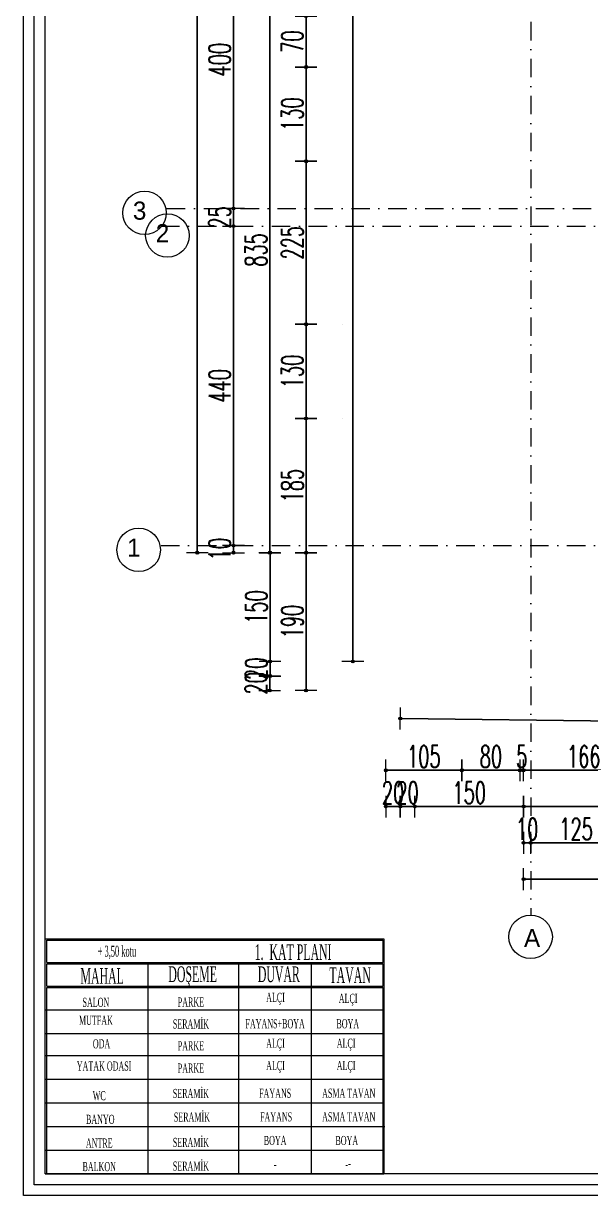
# Model space of a CAD drawing. Header units: millimetres. Extents: x -16104 to 67872, y -88009 to 12107.
# Drawn here: x 10302 to 11085, y 8729 to 10345 of the extents above; entities that cross this region are included whole.
import ezdxf

# ---------------------------------------------------------------- set-up
doc = ezdxf.new("R2010")
doc.units = ezdxf.units.MM
doc.linetypes.add('ACAD_ISO07W100', pattern=[3, 0, -3])
doc.linetypes.add('DASHDOTX2', pattern=[50.8, 25.4, -12.7, 0, -12.7])
doc.layers.get('0').update_dxf_attribs({"color": 241})
for name, color, linetype, lineweight in [('0.3', 114, 'Continuous', 5), ('AKS', 1, 'ACAD_ISO07W100', 5), ('akslar', 144, 'Continuous', 20), ('c05', 32, 'Continuous', 13), ('OLCU', 54, 'Continuous', 13)]:
    doc.layers.add(name, color=color, linetype=linetype, lineweight=lineweight)
doc.styles.add('DIM', font='Txttw.shx', dxfattribs={"width": 0.6})
doc.styles.add('OLCUIC', font='ROMANS.SHX', dxfattribs={"width": 0.5})
doc.dimstyles.new('50', dxfattribs={"dimscale": 0, "dimtxt": 30, "dimasz": 1, "dimexe": 0, "dimexo": 2, "dimgap": 4, "dimtad": 1, "dimdec": 0, "dimzin": 0, "dimdsep": 46, "dimtxsty": 'DIM', "dimblk1": 'DOT', "dimblk2": 'DOT', "dimsah": 1, "dimcen": 1.5, "dimdle": 3, "dimse1": 1, "dimse2": 1, "dimclrd": 256, "dimclre": 9, "dimclrt": 256, "dimadec": 0, "dimazin": 0, "dimtfac": 0.24, "dimtdec": 0, "dimtix": 1, "dimtmove": 2, "dimatfit": 3, "dimldrblk": 'DOT', "dimfxl": 0, "dimtolj": 1, "dimtzin": 15, "dimarcsym": 0})

# ---------------------------------------------------------------- blocks, each defined once
blk = doc.blocks.new('DOT')
for p, q in [((-2, 0), (0, 0)), ((0, 15), (0, -15)), ((2, 0), (0, 0))]:
    blk.add_line(p, q)
blk.add_circle((0, 0), 2)
blk = doc.blocks.new('*D625')
at = {"layer": 'Defpoints', "color": 0, "transparency": 16777216}
for p in [(10992.2, 9365.5), (11158.2, 9365.5), (11158.2, 9315.5)]:
    blk.add_point(p, dxfattribs=at)
at = {"layer": 'OLCU', "lineweight": -2, "transparency": 16777216}
blk.add_line((10993.2, 9315.5), (11157.2, 9315.5), dxfattribs=at)
at = {"layer": 'OLCU', "lineweight": -2, "transparency": 16777216, "rotation": 180}
blk.add_blockref('DOT', (10992.2, 9315.5), dxfattribs=at)
at = {"layer": 'OLCU', "lineweight": -2, "transparency": 16777216}
blk.add_blockref('DOT', (11158.2, 9315.5), dxfattribs=at)
at = {"layer": 'OLCU', "transparency": 16777216, "insert": (11075.2, 9334.5), "char_height": 30, "attachment_point": 5, "style": 'DIM'}
blk.add_mtext('\\A1;166', dxfattribs=at)
blk = doc.blocks.new('*D638')
at = {"layer": 'Defpoints', "color": 0, "transparency": 16777216}
for p in [(10992.2, 9300.5), (11434.2, 9300.5), (11434.2, 9265.5)]:
    blk.add_point(p, dxfattribs=at)
at = {"layer": 'OLCU', "lineweight": -2, "transparency": 16777216}
blk.add_line((10993.2, 9265.5), (11433.2, 9265.5), dxfattribs=at)
at = {"layer": 'OLCU', "lineweight": -2, "transparency": 16777216, "rotation": 180}
blk.add_blockref('DOT', (10992.2, 9265.5), dxfattribs=at)
at = {"layer": 'OLCU', "lineweight": -2, "transparency": 16777216}
blk.add_blockref('DOT', (11434.2, 9265.5), dxfattribs=at)
at = {"layer": 'OLCU', "transparency": 16777216, "insert": (11213.2, 9284.5), "char_height": 30, "attachment_point": 5, "style": 'DIM'}
blk.add_mtext('\\A1;442', dxfattribs=at)
blk = doc.blocks.new('*D641')
at = {"layer": 'Defpoints', "color": 0, "transparency": 16777216}
for p in [(11002.1, 9215.5), (11127.2, 9215.5), (11127.2, 9215.5)]:
    blk.add_point(p, dxfattribs=at)
at = {"layer": 'OLCU', "lineweight": -2, "transparency": 16777216}
blk.add_line((11003.1, 9215.5), (11126.2, 9215.5), dxfattribs=at)
at = {"layer": 'OLCU', "lineweight": -2, "transparency": 16777216, "rotation": 180}
blk.add_blockref('DOT', (11002.1, 9215.5), dxfattribs=at)
at = {"layer": 'OLCU', "lineweight": -2, "transparency": 16777216}
blk.add_blockref('DOT', (11127.2, 9215.5), dxfattribs=at)
at = {"layer": 'OLCU', "transparency": 16777216, "insert": (11064.6, 9234.5), "char_height": 30, "attachment_point": 5, "style": 'DIM'}
blk.add_mtext('\\A1;125', dxfattribs=at)
blk = doc.blocks.new('*D645')
at = {"layer": 'Defpoints', "color": 0, "transparency": 16777216}
for p in [(10992.2, 9200.5), (13042.2, 9200.5), (13042.2, 9165.5)]:
    blk.add_point(p, dxfattribs=at)
at = {"layer": 'OLCU', "lineweight": -2, "transparency": 16777216}
blk.add_line((10993.2, 9165.5), (13041.2, 9165.5), dxfattribs=at)
at = {"layer": 'OLCU', "lineweight": -2, "transparency": 16777216, "rotation": 180}
blk.add_blockref('DOT', (10992.2, 9165.5), dxfattribs=at)
at = {"layer": 'OLCU', "lineweight": -2, "transparency": 16777216}
blk.add_blockref('DOT', (13042.2, 9165.5), dxfattribs=at)
at = {"layer": 'OLCU', "transparency": 16777216, "insert": (12017.2, 9184.5), "char_height": 30, "attachment_point": 5, "style": 'DIM'}
blk.add_mtext('\\A1;2050', dxfattribs=at)
blk = doc.blocks.new('*D686')
at = {"layer": 'Defpoints', "color": 0, "transparency": 16777216}
for p in [(10742.2, 10285), (10692.2, 10155), (10742.2, 10155)]:
    blk.add_point(p, dxfattribs=at)
at = {"layer": 'OLCU', "lineweight": -2, "transparency": 16777216}
blk.add_line((10692.2, 10284), (10692.2, 10156), dxfattribs=at)
for p, rotation in [((10692.2, 10285), 90), ((10692.2, 10155), 270)]:
    blk.add_blockref('DOT', p, dxfattribs=dict(at, rotation=rotation))
at = {"layer": 'OLCU', "transparency": 16777216, "insert": (10673.2, 10220), "char_height": 30, "attachment_point": 5, "rotation": 90, "style": 'DIM'}
blk.add_mtext('\\A1;130', dxfattribs=at)
blk = doc.blocks.new('*D687')
at = {"layer": 'Defpoints', "color": 0, "transparency": 16777216}
for p in [(10742.2, 10155), (10692.2, 9930.3), (10742.2, 9930.3)]:
    blk.add_point(p, dxfattribs=at)
at = {"layer": 'OLCU', "lineweight": -2, "transparency": 16777216}
blk.add_line((10692.2, 10154), (10692.2, 9931.3), dxfattribs=at)
for p, rotation in [((10692.2, 10155), 90), ((10692.2, 9930.3), 270)]:
    blk.add_blockref('DOT', p, dxfattribs=dict(at, rotation=rotation))
at = {"layer": 'OLCU', "transparency": 16777216, "insert": (10673.2, 10042.7), "char_height": 30, "attachment_point": 5, "rotation": 90, "style": 'DIM'}
blk.add_mtext('\\A1;225', dxfattribs=at)
blk = doc.blocks.new('*D1047')
at = {"layer": 'Defpoints', "color": 0, "transparency": 16777216}
for p in [(10742.2, 9930.3), (10692.2, 9800.3), (10742.2, 9800.3)]:
    blk.add_point(p, dxfattribs=at)
at = {"layer": 'OLCU', "lineweight": -2, "transparency": 16777216}
blk.add_line((10692.2, 9929.3), (10692.2, 9801.3), dxfattribs=at)
for p, rotation in [((10692.2, 9930.3), 90), ((10692.2, 9800.3), 270)]:
    blk.add_blockref('DOT', p, dxfattribs=dict(at, rotation=rotation))
at = {"layer": 'OLCU', "transparency": 16777216, "insert": (10673.2, 9865.3), "char_height": 30, "attachment_point": 5, "rotation": 90, "style": 'DIM'}
blk.add_mtext('\\A1;130', dxfattribs=at)
blk = doc.blocks.new('*D1048')
at = {"layer": 'Defpoints', "color": 0, "transparency": 16777216}
for p in [(10742.2, 9800.3), (10692.2, 9615.5), (10742.2, 9615.5)]:
    blk.add_point(p, dxfattribs=at)
at = {"layer": 'OLCU', "lineweight": -2, "transparency": 16777216}
blk.add_line((10692.2, 9799.3), (10692.2, 9616.5), dxfattribs=at)
for p, rotation in [((10692.2, 9800.3), 90), ((10692.2, 9615.5), 270)]:
    blk.add_blockref('DOT', p, dxfattribs=dict(at, rotation=rotation))
at = {"layer": 'OLCU', "transparency": 16777216, "insert": (10673.2, 9707.9), "char_height": 30, "attachment_point": 5, "rotation": 90, "style": 'DIM'}
blk.add_mtext('\\A1;185', dxfattribs=at)
blk = doc.blocks.new('*D689')
at = {"layer": 'Defpoints', "color": 0, "transparency": 16777216}
for p in [(10742.2, 10450), (10642.2, 9615.5), (10677.2, 9615.5)]:
    blk.add_point(p, dxfattribs=at)
at = {"layer": 'OLCU', "lineweight": -2, "transparency": 16777216}
blk.add_line((10642.2, 10449), (10642.2, 9616.5), dxfattribs=at)
for p, rotation in [((10642.2, 10450), 90), ((10642.2, 9615.5), 270)]:
    blk.add_blockref('DOT', p, dxfattribs=dict(at, rotation=rotation))
at = {"layer": 'OLCU', "transparency": 16777216, "insert": (10623.2, 10032.8), "char_height": 30, "attachment_point": 5, "rotation": 90, "style": 'DIM'}
blk.add_mtext('\\A1;835', dxfattribs=at)
blk = doc.blocks.new('*D690')
at = {"layer": 'Defpoints', "color": 0, "transparency": 16777216}
for p in [(10592.2, 9615.5), (10642.2, 9625.5), (10642.2, 9615.5)]:
    blk.add_point(p, dxfattribs=at)
at = {"layer": 'OLCU', "lineweight": -2, "transparency": 16777216}
for p, q in [((10592.2, 9626.5), (10592.2, 9627.5)), ((10592.2, 9625.5), (10592.2, 9615.5)), ((10592.2, 9614.5), (10592.2, 9613.5))]:
    blk.add_line(p, q, dxfattribs=at)
for p, rotation in [((10592.2, 9625.5), 270), ((10592.2, 9615.5), 90)]:
    blk.add_blockref('DOT', p, dxfattribs=dict(at, rotation=rotation))
at = {"layer": 'OLCU', "transparency": 16777216, "insert": (10573.2, 9620.5), "char_height": 30, "attachment_point": 5, "rotation": 90, "style": 'DIM'}
blk.add_mtext('\\A1;10', dxfattribs=at)
blk = doc.blocks.new('*D691')
at = {"layer": 'Defpoints', "color": 0, "transparency": 16777216}
for p in [(10577.2, 11425), (10542.2, 9615.5), (10577.2, 9615.5)]:
    blk.add_point(p, dxfattribs=at)
at = {"layer": 'OLCU', "lineweight": -2, "transparency": 16777216}
blk.add_line((10542.2, 11424), (10542.2, 9616.5), dxfattribs=at)
for p, rotation in [((10542.2, 11425), 90), ((10542.2, 9615.5), 270)]:
    blk.add_blockref('DOT', p, dxfattribs=dict(at, rotation=rotation))
at = {"layer": 'OLCU', "transparency": 16777216, "insert": (10523.2, 10520.3), "char_height": 30, "attachment_point": 5, "rotation": 90, "style": 'DIM'}
blk.add_mtext('\\A1;1810', dxfattribs=at)
blk = doc.blocks.new('*D695')
at = {"layer": 'Defpoints', "color": 0, "transparency": 16777216}
for p in [(10987.2, 9365.5), (10992.2, 9365.5), (10987.2, 9315.5)]:
    blk.add_point(p, dxfattribs=at)
at = {"layer": 'OLCU', "lineweight": -2, "transparency": 16777216}
for p, q in [((10986.2, 9315.5), (10985.2, 9315.5)), ((10992.2, 9315.5), (10987.2, 9315.5)), ((10993.2, 9315.5), (10994.2, 9315.5))]:
    blk.add_line(p, q, dxfattribs=at)
blk.add_blockref('DOT', (10987.2, 9315.5), dxfattribs=at)
at = {"layer": 'OLCU', "lineweight": -2, "transparency": 16777216, "rotation": 180}
blk.add_blockref('DOT', (10992.2, 9315.5), dxfattribs=at)
at = {"layer": 'OLCU', "transparency": 16777216, "insert": (10989.7, 9334.5), "char_height": 30, "attachment_point": 5, "style": 'DIM'}
blk.add_mtext('\\A1;5', dxfattribs=at)
blk = doc.blocks.new('*D696')
at = {"layer": 'Defpoints', "color": 0, "transparency": 16777216}
for p in [(10907.2, 9365.5), (10987.2, 9365.5), (10907.2, 9315.5)]:
    blk.add_point(p, dxfattribs=at)
at = {"layer": 'OLCU', "lineweight": -2, "transparency": 16777216}
blk.add_line((10986.2, 9315.5), (10908.2, 9315.5), dxfattribs=at)
at = {"layer": 'OLCU', "lineweight": -2, "transparency": 16777216, "rotation": 180}
blk.add_blockref('DOT', (10907.2, 9315.5), dxfattribs=at)
at = {"layer": 'OLCU', "lineweight": -2, "transparency": 16777216}
blk.add_blockref('DOT', (10987.2, 9315.5), dxfattribs=at)
at = {"layer": 'OLCU', "transparency": 16777216, "insert": (10947.2, 9334.5), "char_height": 30, "attachment_point": 5, "style": 'DIM'}
blk.add_mtext('\\A1;80', dxfattribs=at)
blk = doc.blocks.new('*D697')
at = {"layer": 'Defpoints', "color": 0, "transparency": 16777216}
for p in [(10802.2, 9365.5), (10907.2, 9365.5), (10802.2, 9315.5)]:
    blk.add_point(p, dxfattribs=at)
at = {"layer": 'OLCU', "lineweight": -2, "transparency": 16777216}
blk.add_line((10906.2, 9315.5), (10803.2, 9315.5), dxfattribs=at)
at = {"layer": 'OLCU', "lineweight": -2, "transparency": 16777216, "rotation": 180}
blk.add_blockref('DOT', (10802.2, 9315.5), dxfattribs=at)
at = {"layer": 'OLCU', "lineweight": -2, "transparency": 16777216}
blk.add_blockref('DOT', (10907.2, 9315.5), dxfattribs=at)
at = {"layer": 'OLCU', "transparency": 16777216, "insert": (10854.7, 9334.5), "char_height": 30, "attachment_point": 5, "style": 'DIM'}
blk.add_mtext('\\A1;105', dxfattribs=at)
blk = doc.blocks.new('*D698')
at = {"layer": 'Defpoints', "color": 0, "transparency": 16777216}
for p in [(10802.2, 9365.5), (10822.2, 9365.5), (10822.2, 9265.5)]:
    blk.add_point(p, dxfattribs=at)
at = {"layer": 'OLCU', "lineweight": -2, "transparency": 16777216}
for p, q in [((10801.2, 9265.5), (10800.2, 9265.5)), ((10802.2, 9265.5), (10822.2, 9265.5)), ((10823.2, 9265.5), (10824.2, 9265.5))]:
    blk.add_line(p, q, dxfattribs=at)
blk.add_blockref('DOT', (10802.2, 9265.5), dxfattribs=at)
at = {"layer": 'OLCU', "lineweight": -2, "transparency": 16777216, "rotation": 180}
blk.add_blockref('DOT', (10822.2, 9265.5), dxfattribs=at)
at = {"layer": 'OLCU', "transparency": 16777216, "insert": (10812.2, 9284.5), "char_height": 30, "attachment_point": 5, "style": 'DIM'}
blk.add_mtext('\\A1;20', dxfattribs=at)
blk = doc.blocks.new('*D699')
at = {"layer": 'Defpoints', "color": 0, "transparency": 16777216}
for p in [(10842.2, 9363.1), (10992.2, 9365.5), (10992.2, 9265.5)]:
    blk.add_point(p, dxfattribs=at)
at = {"layer": 'OLCU', "lineweight": -2, "transparency": 16777216}
blk.add_line((10843.2, 9265.5), (10991.2, 9265.5), dxfattribs=at)
at = {"layer": 'OLCU', "lineweight": -2, "transparency": 16777216, "rotation": 180}
blk.add_blockref('DOT', (10842.2, 9265.5), dxfattribs=at)
at = {"layer": 'OLCU', "lineweight": -2, "transparency": 16777216}
blk.add_blockref('DOT', (10992.2, 9265.5), dxfattribs=at)
at = {"layer": 'OLCU', "transparency": 16777216, "insert": (10917.2, 9284.5), "char_height": 30, "attachment_point": 5, "style": 'DIM'}
blk.add_mtext('\\A1;150', dxfattribs=at)
blk = doc.blocks.new('*D721')
at = {"layer": 'Defpoints', "color": 0, "transparency": 16777216}
for p in [(10742.2, 10355), (10692.2, 10285), (10742.2, 10285)]:
    blk.add_point(p, dxfattribs=at)
at = {"layer": 'OLCU', "lineweight": -2, "transparency": 16777216}
blk.add_line((10692.2, 10354), (10692.2, 10286), dxfattribs=at)
for p, rotation in [((10692.2, 10355), 90), ((10692.2, 10285), 270)]:
    blk.add_blockref('DOT', p, dxfattribs=dict(at, rotation=rotation))
at = {"layer": 'OLCU', "transparency": 16777216, "insert": (10673.2, 10320), "char_height": 30, "attachment_point": 5, "rotation": 90, "style": 'DIM'}
blk.add_mtext('\\A1;70', dxfattribs=at)
blk = doc.blocks.new('*D722')
at = {"layer": 'Defpoints', "color": 0, "transparency": 16777216}
for p in [(10742.2, 9615.5), (10692.2, 9425.5), (10742.2, 9425.5)]:
    blk.add_point(p, dxfattribs=at)
at = {"layer": 'OLCU', "lineweight": -2, "transparency": 16777216}
blk.add_line((10692.2, 9614.5), (10692.2, 9426.5), dxfattribs=at)
for p, rotation in [((10692.2, 9615.5), 90), ((10692.2, 9425.5), 270)]:
    blk.add_blockref('DOT', p, dxfattribs=dict(at, rotation=rotation))
at = {"layer": 'OLCU', "transparency": 16777216, "insert": (10673.2, 9520.5), "char_height": 30, "attachment_point": 5, "rotation": 90, "style": 'DIM'}
blk.add_mtext('\\A1;190', dxfattribs=at)
blk = doc.blocks.new('*D723')
at = {"layer": 'Defpoints', "color": 0, "transparency": 16777216}
for p in [(10742.2, 9445.5), (10642.2, 9425.5), (10742.2, 9425.5)]:
    blk.add_point(p, dxfattribs=at)
at = {"layer": 'OLCU', "lineweight": -2, "transparency": 16777216}
for p, q in [((10642.2, 9446.5), (10642.2, 9447.5)), ((10642.2, 9445.5), (10642.2, 9425.5)), ((10642.2, 9424.5), (10642.2, 9423.5))]:
    blk.add_line(p, q, dxfattribs=at)
for p, rotation in [((10642.2, 9445.5), 270), ((10642.2, 9425.5), 90)]:
    blk.add_blockref('DOT', p, dxfattribs=dict(at, rotation=rotation))
at = {"layer": 'OLCU', "transparency": 16777216, "insert": (10623.2, 9435.5), "char_height": 30, "attachment_point": 5, "rotation": 90, "style": 'DIM'}
blk.add_mtext('\\A1;20', dxfattribs=at)
blk = doc.blocks.new('*D724')
at = {"layer": 'Defpoints', "color": 0, "transparency": 16777216}
for p in [(10642.2, 9615.5), (10642.6, 9465.5), (10642.6, 9465.5)]:
    blk.add_point(p, dxfattribs=at)
at = {"layer": 'OLCU', "lineweight": -2, "transparency": 16777216}
blk.add_line((10642.6, 9614.5), (10642.6, 9466.5), dxfattribs=at)
for p, rotation in [((10642.6, 9615.5), 90), ((10642.6, 9465.5), 270)]:
    blk.add_blockref('DOT', p, dxfattribs=dict(at, rotation=rotation))
at = {"layer": 'OLCU', "transparency": 16777216, "insert": (10623.6, 9540.5), "char_height": 30, "attachment_point": 5, "rotation": 90, "style": 'DIM'}
blk.add_mtext('\\A1;150', dxfattribs=at)
blk = doc.blocks.new('*D760')
at = {"layer": 'Defpoints', "color": 0, "transparency": 16777216}
for p in [(10592.2, 10500), (10592.2, 10090), (10592.2, 10090)]:
    blk.add_point(p, dxfattribs=at)
at = {"layer": 'OLCU', "lineweight": -2, "transparency": 16777216}
blk.add_line((10592.2, 10499), (10592.2, 10091), dxfattribs=at)
for p, rotation in [((10592.2, 10500), 90), ((10592.2, 10090), 270)]:
    blk.add_blockref('DOT', p, dxfattribs=dict(at, rotation=rotation))
at = {"layer": 'OLCU', "transparency": 16777216, "insert": (10573.2, 10295), "char_height": 30, "attachment_point": 5, "rotation": 90, "style": 'DIM'}
blk.add_mtext('\\A1;400', dxfattribs=at)
blk = doc.blocks.new('*D761')
at = {"layer": 'Defpoints', "color": 0, "transparency": 16777216}
for p in [(10592.2, 10090), (10592.2, 10065.5), (10592.2, 10065.5)]:
    blk.add_point(p, dxfattribs=at)
at = {"layer": 'OLCU', "lineweight": -2, "transparency": 16777216}
for p, q in [((10592.2, 10091), (10592.2, 10092)), ((10592.2, 10090), (10592.2, 10065.5)), ((10592.2, 10064.5), (10592.2, 10063.5))]:
    blk.add_line(p, q, dxfattribs=at)
for p, rotation in [((10592.2, 10090), 270), ((10592.2, 10065.5), 90)]:
    blk.add_blockref('DOT', p, dxfattribs=dict(at, rotation=rotation))
at = {"layer": 'OLCU', "transparency": 16777216, "insert": (10573.2, 10077.8), "char_height": 30, "attachment_point": 5, "rotation": 90, "style": 'DIM'}
blk.add_mtext('\\A1;25', dxfattribs=at)
blk = doc.blocks.new('*D762')
at = {"layer": 'Defpoints', "color": 0, "transparency": 16777216}
for p in [(10592.2, 10065.5), (10592.2, 9625.5), (10592.2, 9625.5)]:
    blk.add_point(p, dxfattribs=at)
at = {"layer": 'OLCU', "lineweight": -2, "transparency": 16777216}
blk.add_line((10592.2, 10064.5), (10592.2, 9626.5), dxfattribs=at)
for p, rotation in [((10592.2, 10065.5), 90), ((10592.2, 9625.5), 270)]:
    blk.add_blockref('DOT', p, dxfattribs=dict(at, rotation=rotation))
at = {"layer": 'OLCU', "transparency": 16777216, "insert": (10573.2, 9845.5), "char_height": 30, "attachment_point": 5, "rotation": 90, "style": 'DIM'}
blk.add_mtext('\\A1;440', dxfattribs=at)
blk = doc.blocks.new('*D424')
at = {"layer": 'Defpoints', "color": 0, "transparency": 16777216}
for p in [(10756.8, 11575), (10756.8, 11575), (10756.8, 9465.5)]:
    blk.add_point(p, dxfattribs=at)
at = {"layer": 'OLCU', "lineweight": -2, "transparency": 16777216}
blk.add_line((10756.8, 9466.5), (10756.8, 11574), dxfattribs=at)
for p, rotation in [((10756.8, 11575), 90), ((10756.8, 9465.5), 270)]:
    blk.add_blockref('DOT', p, dxfattribs=dict(at, rotation=rotation))
at = {"layer": 'OLCU', "transparency": 16777216, "insert": (10737.8, 10520.3), "char_height": 30, "attachment_point": 5, "rotation": 90, "style": 'DIM'}
blk.add_mtext('\\A1;2110', dxfattribs=at)
blk = doc.blocks.new('*D432')
at = {"layer": 'Defpoints', "color": 0, "transparency": 16777216}
for p in [(10822.2, 9365.5), (10842.2, 9365.5), (10842.2, 9265.5)]:
    blk.add_point(p, dxfattribs=at)
at = {"layer": 'OLCU', "lineweight": -2, "transparency": 16777216}
for p, q in [((10821.2, 9265.5), (10820.2, 9265.5)), ((10822.2, 9265.5), (10842.2, 9265.5)), ((10843.2, 9265.5), (10844.2, 9265.5))]:
    blk.add_line(p, q, dxfattribs=at)
blk.add_blockref('DOT', (10822.2, 9265.5), dxfattribs=at)
at = {"layer": 'OLCU', "lineweight": -2, "transparency": 16777216, "rotation": 180}
blk.add_blockref('DOT', (10842.2, 9265.5), dxfattribs=at)
at = {"layer": 'OLCU', "transparency": 16777216, "insert": (10832.2, 9284.5), "char_height": 30, "attachment_point": 5, "style": 'DIM'}
blk.add_mtext('\\A1;20', dxfattribs=at)
blk = doc.blocks.new('*D438')
at = {"layer": 'Defpoints', "color": 0, "transparency": 16777216}
for p in [(10742.6, 9465.5), (10642.6, 9445.5), (10742.6, 9445.5)]:
    blk.add_point(p, dxfattribs=at)
at = {"layer": 'OLCU', "lineweight": -2, "transparency": 16777216}
for p, q in [((10642.6, 9466.5), (10642.6, 9467.5)), ((10642.6, 9465.5), (10642.6, 9445.5)), ((10642.6, 9444.5), (10642.6, 9443.5))]:
    blk.add_line(p, q, dxfattribs=at)
for p, rotation in [((10642.6, 9465.5), 270), ((10642.6, 9445.5), 90)]:
    blk.add_blockref('DOT', p, dxfattribs=dict(at, rotation=rotation))
at = {"layer": 'OLCU', "transparency": 16777216, "insert": (10623.6, 9455.5), "char_height": 30, "attachment_point": 5, "rotation": 90, "style": 'DIM'}
blk.add_mtext('\\A1;20', dxfattribs=at)
blk = doc.blocks.new('*D446')
at = {"layer": 'Defpoints', "color": 0, "transparency": 16777216}
for p in [(10992.1, 9265.5), (11002.1, 9265.5), (11002.1, 9215.5)]:
    blk.add_point(p, dxfattribs=at)
at = {"layer": 'OLCU', "lineweight": -2, "transparency": 16777216}
for p, q in [((10991.1, 9215.5), (10990.1, 9215.5)), ((10992.1, 9215.5), (11002.1, 9215.5)), ((11003.1, 9215.5), (11004.1, 9215.5))]:
    blk.add_line(p, q, dxfattribs=at)
blk.add_blockref('DOT', (10992.1, 9215.5), dxfattribs=at)
at = {"layer": 'OLCU', "lineweight": -2, "transparency": 16777216, "rotation": 180}
blk.add_blockref('DOT', (11002.1, 9215.5), dxfattribs=at)
at = {"layer": 'OLCU', "transparency": 16777216, "insert": (10997.1, 9234.5), "char_height": 30, "attachment_point": 5, "style": 'DIM'}
blk.add_mtext('\\A1;10', dxfattribs=at)
blk = doc.blocks.new('*D2411')
at = {"layer": 'Defpoints', "color": 0, "transparency": 16777216}
for p in [(10822.2, 9387), (10822.2, 9387), (11454.2, 9379.6)]:
    blk.add_point(p, dxfattribs=at)
at = {"layer": 'OLCU', "lineweight": -2, "transparency": 16777216}
blk.add_line((11453.2, 9379.6), (10823.2, 9387), dxfattribs=at)
for p, rotation in [((10822.2, 9387), 179.3311844585351), ((11454.2, 9379.6), 359.3311844585351)]:
    blk.add_blockref('DOT', p, dxfattribs=dict(at, rotation=rotation))
at = {"layer": 'OLCU', "transparency": 16777216, "insert": (11138.4, 9402.3), "char_height": 30, "attachment_point": 5, "rotation": 359.3312, "style": 'DIM'}
blk.add_mtext('\\A1;632', dxfattribs=at)

msp = doc.modelspace()

# ---------------------------------------------------------------- linework, layer by layer
at = {"layer": 'AKS', "linetype": 'ByBlock'}
for centre in [(10469.5, 10083.9), (10501, 10052.7), (10461.4, 9619.4), (11001.9, 9086)]:
    msp.add_circle(centre, 30, dxfattribs=at)
at = {"layer": 'akslar', "linetype": 'DASHDOTX2'}
for p, q in [((11002.1, 11925), (11002.1, 9115.5)), ((10500.2, 10090), (13550.2, 10090)), ((10492.2, 10065.5), (13542.2, 10065.5)), ((10492.2, 9625.5), (13542.2, 9625.5))]:
    msp.add_line(p, q, dxfattribs=at)
at = {"layer": 'c05'}
for points in [[(13832.7, 8939.6), (13832.7, 8729.3), (10302.4, 8729.3), (10302.4, 12107.1), (13832.7, 12107.1), (13832.7, 10251)], [(13817.7, 8939.6), (13817.7, 8744.3), (10317.4, 8744.3), (10317.4, 12092.1), (13817.7, 12092.1), (13817.7, 10251)], [(13802.7, 8939.6), (13802.7, 8759.3), (10332.4, 8759.3), (10332.4, 12077.1), (13802.7, 12077.1), (13802.7, 10251)]]:
    msp.add_lwpolyline(points, dxfattribs=at)
at = {"layer": 'OLCU'}
for p, q in [((10742.2, 9930.3), (10742.2, 9930.3)), ((10742.2, 9800.3), (10742.2, 9800.3)), ((10332.4, 8791.9), (10332.4, 9083.1)), ((10334.8, 9050.5), (10334.8, 9081.2)), ((10798.1, 9081.2), (10798.1, 9050.5)), ((10799.4, 9083.1), (10799.4, 8759.3)), ((10332.4, 8759.3), (10332.4, 9050.5)), ((10334.8, 9018), (10334.8, 9048.6)), ((10474.2, 9048.6), (10474.2, 9018)), ((10474.2, 9048.6), (10474.2, 9018)), ((10598.9, 9048.6), (10598.9, 9018)), ((10699.3, 9048.6), (10699.3, 9018)), ((10798.1, 9048.6), (10798.1, 9018)), ((10334.8, 8759.3), (10334.8, 9016)), ((10474.2, 9016), (10474.2, 8759.3)), ((10474.2, 9016), (10474.2, 8759.3)), ((10598.9, 9016), (10598.9, 8759.3)), ((10699.3, 9016), (10699.3, 8759.3)), ((10798.1, 9016), (10798.1, 8759.3))]:
    msp.add_line(p, q, dxfattribs=at)
for points in [[(10332.4, 9083.1), (10799.4, 9083.1)], [(10332.4, 9083.1), (10799.4, 9083.1)], [(10334.8, 9081.2), (10798.1, 9081.2)], [(10334.8, 9081.2), (10798.1, 9081.2)], [(10334.8, 9050.5), (10798.1, 9050.5)], [(10334.8, 9050.5), (10798.1, 9050.5)], [(10334.8, 9048.6), (10798.1, 9048.6)], [(10334.8, 9048.6), (10798.1, 9048.6)], [(10334.8, 9018), (10798.1, 9018)], [(10334.8, 9018), (10798.1, 9018)], [(10334.8, 9016), (10798.1, 9016)], [(10334.8, 9016), (10798.1, 9016)], [(10332.4, 8985.4), (10799.4, 8985.4)], [(10332.4, 8985.4), (10799.4, 8985.4)], [(10332.4, 8952.8), (10799.4, 8952.8)], [(10332.4, 8952.8), (10799.4, 8952.8)], [(10332.4, 8922.2), (10799.4, 8922.2)], [(10332.4, 8922.2), (10799.4, 8922.2)], [(10332.4, 8889.6), (10799.4, 8889.6)], [(10332.4, 8889.6), (10799.4, 8889.6)], [(10332.4, 8857.1), (10799.4, 8857.1)], [(10332.4, 8857.1), (10799.4, 8857.1)], [(10333.8, 8824.5), (10800.8, 8824.5)], [(10333.8, 8824.5), (10800.8, 8824.5)], [(10332.4, 8791.9), (10799.4, 8791.9)], [(10332.4, 8791.9), (10799.4, 8791.9)], [(10332.4, 8759.3), (10799.4, 8759.3)]]:
    msp.add_lwpolyline(points, dxfattribs=at)

# ---------------------------------------------------------------- texts
at = {"layer": '0.3', "ltscale": 0.7, "attachment_point": 8, "style": 'OLCUIC'}
for s, insert, char_height, width in [('{\\fTimes New Roman|b0|i0|c162|p18;+ 3,50 kotu }', (10431.4, 9055.1), 15.12, 206.873), ('{\\fTimes New Roman|b0|i0|c162|p18;1.  KAT PLANI}', (10674.4, 9053.7), 21.6, 262.139), ('{\\fTimes New Roman|b0|i0|c162|p18;DÖŞEME }', (10535.8, 9016.7), 21.6, 195.886), ('{\\fTimes New Roman|b0|i0|c162|p18;MAHAL }', (10411, 9021.2), 21.6, 195.886), ('{\\fTimes New Roman|b0|i0|c162|p18;DUVAR }', (10654.7, 9023.1), 21.6, 195.886), ('{\\fTimes New Roman|b0|i0|c162|p18;TAVAN}', (10753, 9021.9), 21.6, 195.886), ('{\\fTimes New Roman|b0|i0|c162|p18;SALON}', (10402.4, 8989.2), 12.6, 66.746), ('{\\fTimes New Roman|b0|i0|c162|p18;PARKE}', (10533.4, 8989.9), 12.6, 66.746), ('{\\fTimes New Roman|b0|i0|c162|p18;ALÇI}', (10650.1, 8992.1), 12.6, 66.746), ('{\\fTimes New Roman|b0|i0|c162|p18;ALÇI}', (10750.3, 8990.8), 12.6, 66.746), ('{\\fTimes New Roman|b0|i0|c162|p18;MUTFAK}', (10402.4, 8964.5), 12.6, 66.746), ('{\\fTimes New Roman|b0|i0|c162|p18;SERAMİK}', (10533.4, 8959.4), 12.6, 66.746), ('{\\fTimes New Roman|b0|i0|c162|p18;FAYANS+BOYA}', (10649.6, 8959.7), 12.6, 66.746), ('{\\fTimes New Roman|b0|i0|c162|p18;BOYA}', (10749.8, 8959.7), 12.6, 66.746), ('{\\fTimes New Roman|b0|i0|c162|p18; ODA}', (10408.8, 8932.1), 12.6, 93.627), ('{\\fTimes New Roman|b0|i0|c162|p18;PARKE}', (10533.4, 8929.5), 12.6, 66.746), ('{\\fTimes New Roman|b0|i0|c162|p18;ALÇI}', (10650.1, 8928.9), 12.6, 66.746), ('{\\fTimes New Roman|b0|i0|c162|p18;ALÇI}', (10747.5, 8928.9), 12.6, 66.746), ('{\\fTimes New Roman|b0|i0|c162|p18;YATAK ODASI}', (10413.7, 8901.4), 12.6, 79.966), ('{\\fTimes New Roman|b0|i0|c162|p18;PARKE}', (10533.4, 8898.8), 12.6, 66.746), ('{\\fTimes New Roman|b0|i0|c162|p18;ALÇI}', (10650.1, 8898.2), 12.6, 66.746), ('{\\fTimes New Roman|b0|i0|c162|p18;ALÇI}', (10747.5, 8898.2), 12.6, 66.746), ('{\\fTimes New Roman|b0|i0|c162|p18;WC}', (10407, 8860.5), 12.6, 66.746), ('{\\fTimes New Roman|b0|i0|c162|p18;SERAMİK}', (10533.4, 8863.6), 12.6, 66.746), ('{\\fTimes New Roman|b0|i0|c162|p18;FAYANS}', (10649.6, 8863.9), 12.6, 66.746), ('{\\fTimes New Roman|b0|i0|c162|p18;ASMA TAVAN}', (10751.1, 8863.9), 12.6, 87.313), ('{\\fTimes New Roman|b0|i0|c162|p18;BANYO}', (10408.4, 8827.9), 12.6, 66.746), ('{\\fTimes New Roman|b0|i0|c162|p18;SERAMİK}', (10534.8, 8831), 12.6, 66.746), ('{\\fTimes New Roman|b0|i0|c162|p18;FAYANS}', (10650.9, 8831.4), 12.6, 66.746), ('{\\fTimes New Roman|b0|i0|c162|p18;ASMA TAVAN}', (10751.1, 8831.4), 12.6, 87.313), ('{\\fTimes New Roman|b0|i0|c162|p18;ANTRE}', (10407, 8795.4), 12.6, 66.746), ('{\\fTimes New Roman|b0|i0|c162|p18;SERAMİK}', (10533.4, 8796.1), 12.6, 66.746), ('{\\fTimes New Roman|b0|i0|c162|p18;BOYA}', (10649.6, 8798.8), 12.6, 66.746), ('{\\fTimes New Roman|b0|i0|c162|p18;BOYA}', (10748.4, 8798.8), 12.6, 66.746), ('{\\fTimes New Roman|b0|i0|c162|p18;BALKON}', (10407, 8762.8), 12.6, 66.746), ('{\\fTimes New Roman|b0|i0|c162|p18;SERAMİK}', (10533.4, 8763.5), 12.6, 66.746), ('{\\fTimes New Roman|b0|i0|c162|p18;-}', (10649.6, 8766.2), 12.6, 66.746), ('{\\fTimes New Roman|b0|i0|c162|p18;-}', (10748.4, 8766.2), 12.6, 66.746), ('{\\fTimes New Roman|b0|i0|c162|p18;-}', (10752.1, 8767), 14, 74.163)]:
    msp.add_mtext(s, dxfattribs=dict(at, insert=insert, char_height=char_height, width=width))
at = {"layer": 'AKS', "char_height": 25, "width": 35.659, "attachment_point": 1}
for s, insert in [('3', (10453.4, 10099.5)), ('2', (10484.9, 10068.4)), ('1', (10445.4, 9635)), ('A', (10992.8, 9097))]:
    msp.add_mtext(s, dxfattribs=dict(at, insert=insert))

# ---------------------------------------------------------------- dimensions: what is measured, and where the dimension line sits
at = {"layer": 'OLCU'}
for base, p1, p2, text, picture, middle in [((10756.8, 11575), (10756.8, 9465.5), (10756.8, 11575), '2110', '*D424', (10737.8, 10520.3)), ((10542.2, 9615.5), (10577.2, 11425), (10577.2, 9615.5), '1810', '*D691', (10523.2, 10520.3)), ((10592.2, 10090), (10592.2, 10500), (10592.2, 10090), '400', '*D760', (10573.2, 10295))]:
    dim = msp.add_linear_dim(base=base, p1=p1, p2=p2, angle=90, text=text, dimstyle='50', override={"dimscale": 1}, dxfattribs=at)
    dim.commit()
    dim.dimension.update_dxf_attribs({"geometry": picture, "text_midpoint": middle})
for base, p1, p2, picture, middle in [((10642.151171, 9615.5446397), (10742.151171, 10450.0446397), (10677.151171, 9615.5446397), '*D689', (10623.151171, 10032.7946397)), ((10692.2, 10285), (10742.2, 10355), (10742.2, 10285), '*D721', (10673.2, 10320)), ((10692.2, 10155), (10742.2, 10285), (10742.2, 10155), '*D686', (10673.2, 10220)), ((10692.2, 9930.3), (10742.2, 10155), (10742.2, 9930.3), '*D687', (10673.2, 10042.7)), ((10592.151171, 10065.5446397), (10592.151171, 10090.0446397), (10592.151171, 10065.5446397), '*D761', (10573.151171, 10077.7946397)), ((10592.2, 9625.5), (10592.2, 10065.5), (10592.2, 9625.5), '*D762', (10573.2, 9845.5)), ((10692.2, 9800.3), (10742.2, 9930.3), (10742.2, 9800.3), '*D1047', (10673.2, 9865.3)), ((10692.2, 9615.5), (10742.2, 9800.3), (10742.2, 9615.5), '*D1048', (10673.2, 9707.9)), ((10592.2, 9615.5), (10642.2, 9625.5), (10642.2, 9615.5), '*D690', (10573.2, 9620.5)), ((10642.6, 9465.5), (10642.2, 9615.5), (10642.6, 9465.5), '*D724', (10623.6, 9540.5)), ((10692.2, 9425.5), (10742.2, 9615.5), (10742.2, 9425.5), '*D722', (10673.2, 9520.5)), ((10642.6, 9445.5), (10742.6, 9465.5), (10742.6, 9445.5), '*D438', (10623.6, 9455.5)), ((10642.2, 9425.5), (10742.2, 9445.5), (10742.2, 9425.5), '*D723', (10623.2, 9435.5))]:
    dim = msp.add_linear_dim(base=base, p1=p1, p2=p2, angle=90, dimstyle='50', override={"dimscale": 1}, dxfattribs=at)
    dim.commit()
    dim.dimension.update_dxf_attribs({"geometry": picture, "text_midpoint": middle})
dim = msp.add_aligned_dim(p1=(11454.2, 9379.6), p2=(10822.2, 9387), distance=0, dimstyle='50', override={"dimscale": 1}, dxfattribs=at)
dim.commit()
dim.dimension.update_dxf_attribs({"geometry": '*D2411', "text_midpoint": (11138.4, 9402.3)})
for base, p1, p2, picture, middle in [((10822.2, 9265.5), (10802.2, 9365.5), (10822.2, 9365.5), '*D698', (10812.2, 9284.5)), ((10802.2, 9315.5), (10907.2, 9365.5), (10802.2, 9365.5), '*D697', (10854.7, 9334.5)), ((10842.2, 9265.5), (10822.2, 9365.5), (10842.2, 9365.5), '*D432', (10832.2, 9284.5)), ((10992.2, 9265.5), (10842.2, 9363.1), (10992.2, 9365.5), '*D699', (10917.2, 9284.5)), ((10907.2, 9315.5), (10987.2, 9365.5), (10907.2, 9365.5), '*D696', (10947.2, 9334.5)), ((10987.2, 9315.5), (10992.2, 9365.5), (10987.2, 9365.5), '*D695', (10989.7, 9334.5)), ((11158.2, 9315.5), (10992.2, 9365.5), (11158.2, 9365.5), '*D625', (11075.2, 9334.5)), ((11434.2, 9265.5), (10992.2, 9300.5), (11434.2, 9300.5), '*D638', (11213.2, 9284.5)), ((11002.1, 9215.5), (10992.1, 9265.5), (11002.1, 9265.5), '*D446', (10997.1, 9234.5)), ((11127.2, 9215.5), (11002.1, 9215.5), (11127.2, 9215.5), '*D641', (11064.6, 9234.5)), ((13042.2, 9165.5), (10992.2, 9200.5), (13042.2, 9200.5), '*D645', (12017.2, 9184.5))]:
    dim = msp.add_linear_dim(base=base, p1=p1, p2=p2, dimstyle='50', override={"dimscale": 1}, dxfattribs=at)
    dim.commit()
    dim.dimension.update_dxf_attribs({"geometry": picture, "text_midpoint": middle})

doc.saveas('drawing.dxf')
